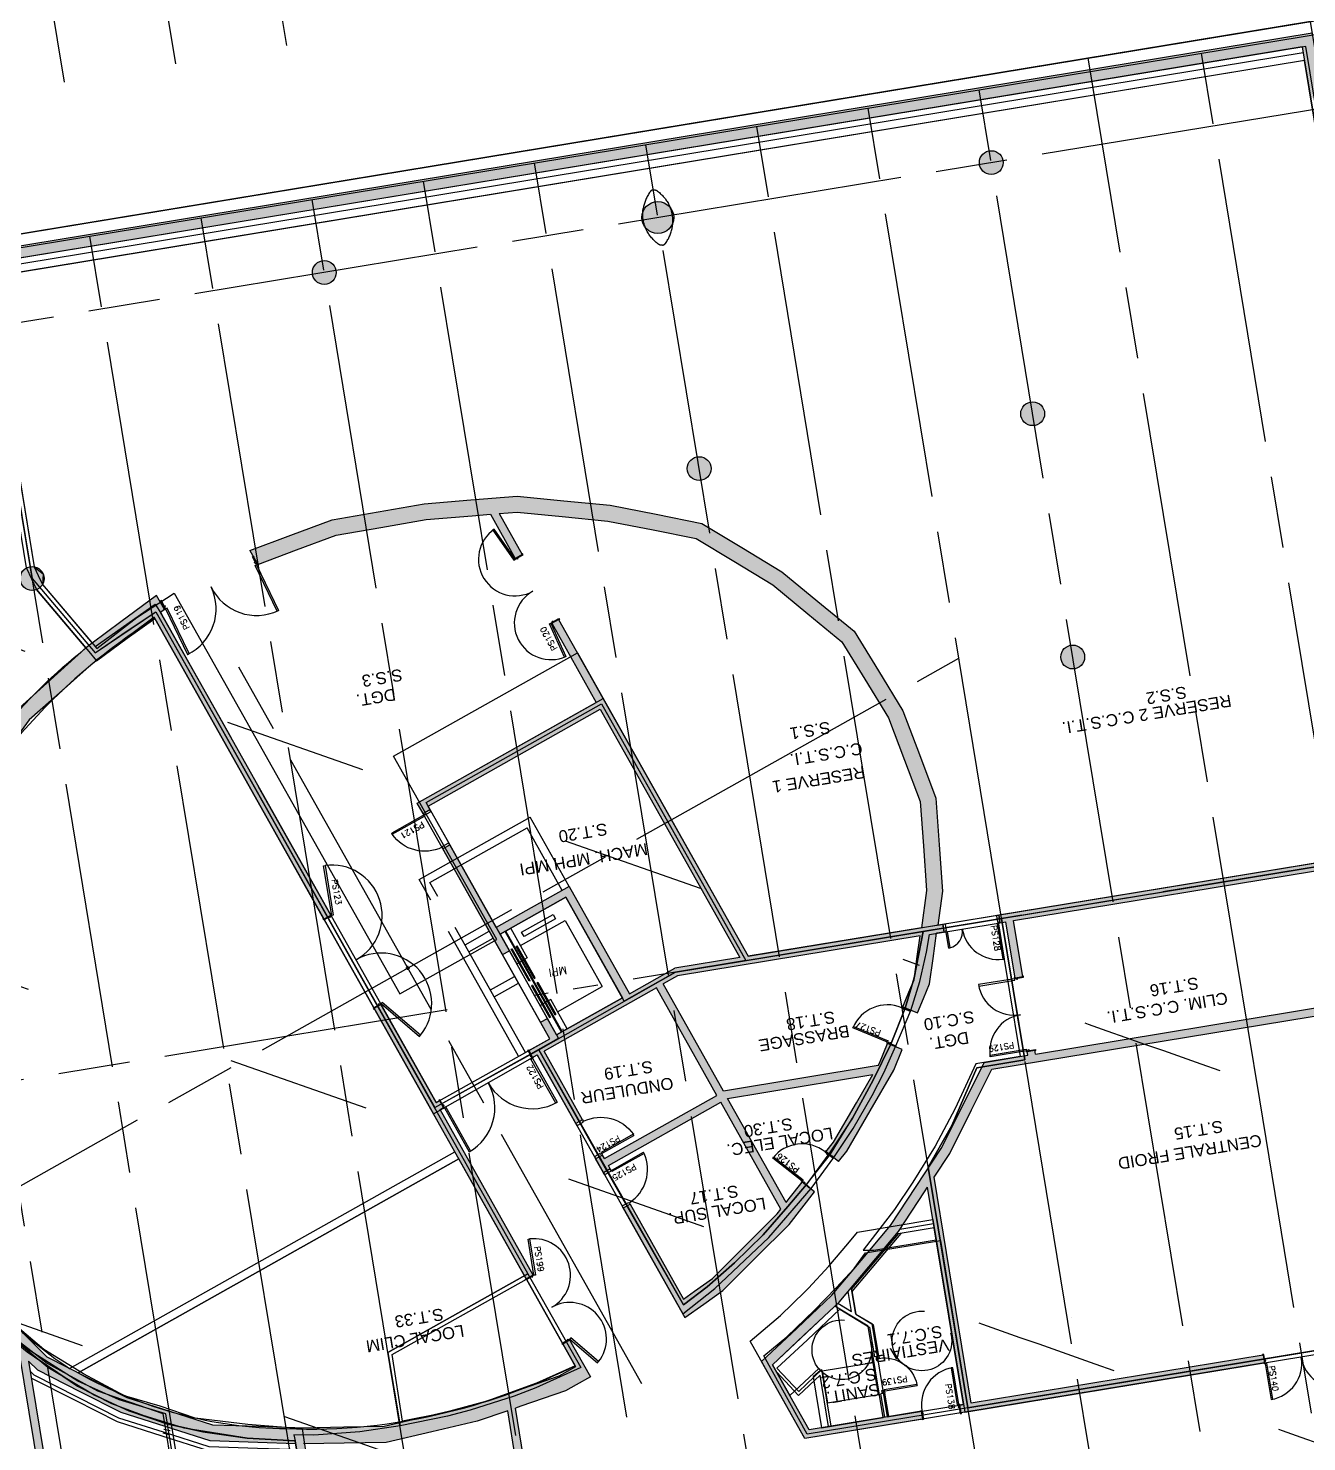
# Model space of a CAD drawing. Header units: millimetres. Extents: x 33140 to 33459, y 51582 to 51854.
# Drawn here: x 33288.75 to 33320.9, y 51667.28 to 51702.83 of the extents above; entities that cross this region are included whole.
import ezdxf

# ---------------------------------------------------------------- set-up
doc = ezdxf.new("R2010")
doc.units = ezdxf.units.MM
doc.header["$LTSCALE"] = 0.3
doc.header["$MEASUREMENT"] = 0
doc.header["$PDMODE"] = 34
doc.header["$PDSIZE"] = 0.05
for name, pattern in [('ACAD_ISO02W100', [15, 12, -3]), ('ACAD_ISO03W100', [30, 12, -18]), ('ACAD_ISO08W100', [36, 24, -3, 6, -3])]:
    doc.linetypes.add(name, pattern=pattern)
doc.layers.get('0').update_dxf_attribs({"linetype": 'CONTINUOUS'})
for name, color, linetype in [('00-TRAMES-BAT', 7, 'ACAD_ISO08W100'), ('01-TREMIE-ESCAL-ASC', 4, 'CONTINUOUS'), ('02-MURS-MACONNERIE', 241, 'CONTINUOUS'), ('02-MURS-PORTEUR', 1, 'CONTINUOUS'), ('02-MURS-POTEAU', 6, 'CONTINUOUS'), ('04-CLOISONS', 2, 'CONTINUOUS'), ('05-MEN-INT', 4, 'CONTINUOUS'), ('05-MEN-INT-NUM', 62, 'CONTINUOUS'), ('08-EQUI-HANDI', 151, 'CONTINUOUS'), ('10-ANN-NOMPIECE', 3, 'CONTINUOUS'), ('10-ANN-NOMPIECE-CODE', 171, 'CONTINUOUS'), ('14-HACH-MURS', 253, 'CONTINUOUS'), ('14-HACH-POTEAU', 251, 'CONTINUOUS'), ('TRACE-VAL', 7, 'ACAD_ISO03W100')]:
    doc.layers.add(name, color=color, linetype=linetype)
doc.layers.add('POLY-SURFACE', color=1, linetype='CONTINUOUS', plot=False)
doc.styles.add('ANN', font='romans.shx')
doc.styles.add('NDP', font='ARIAL.TTF', dxfattribs={"height": 0.2})

# ---------------------------------------------------------------- blocks, each defined once
blk = doc.blocks.new('M20L90D')
for points in [[(-185.5, 1.5), (-185.5, 93.5), (-181.5, 93.5), (-181.5, 1.5)], [(-1.5, 1.5), (-1.5, 93.5), (-5.5, 93.5), (-5.5, 1.5)], [(-187, 0), (-188.5, 0), (-188.5, 1.5), (-185.5, 1.5), (-185.5, -3.5), (-183.5, -3.5), (-183.5, -6), (-185.5, -6), (-185.5, -21.5), (-188.5, -21.5), (-188.5, -20), (-187, -20)], [(0, 0), (1.5, 0), (1.5, 1.5), (-1.5, 1.5), (-1.5, -3.5), (-3.5, -3.5), (-3.5, -6), (-1.5, -6), (-1.5, -21.5), (1.5, -21.5), (1.5, -20), (0, -20)]]:
    blk.add_lwpolyline(points, close=True)
for centre, start, end in [((-185.5, 1.5), 360, 90), ((-1.5, 1.5), 90, 180)]:
    blk.add_arc(centre, 92, start, end)
blk = doc.blocks.new('M20D90D')
for points in [[(-1.5, 1.5), (-1.5, 95.5), (-5.5, 95.5), (-5.5, 1.5)], [(-97, 0), (-98.5, 0), (-98.5, 1.5), (-95.5, 1.5), (-95.5, -3.5), (-93.5, -3.5), (-93.5, -6), (-95.5, -6), (-95.5, -21.5), (-98.5, -21.5), (-98.5, -20), (-97, -20)], [(0, 0), (1.5, 0), (1.5, 1.5), (-1.5, 1.5), (-1.5, -3.5), (-3.5, -3.5), (-3.5, -6), (-1.5, -6), (-1.5, -21.5), (1.5, -21.5), (1.5, -20), (0, -20)]]:
    blk.add_lwpolyline(points, close=True)
blk.add_arc((-1.5, 1.5), 94, 90, 180)
blk = doc.blocks.new('MVP9')
for p, q in [((0.075, 0.93), (0.045, 0.93)), ((0.045, -0.03), (0.045, 0.93)), ((0.075, 0.93), (0.075, 0)), ((0.075, 0), (0, 0)), ((0, 0), (0, -0.2)), ((0.975, 0), (0.975, -0.03)), ((1.02, 0), (0.975, 0)), ((0.045, -0.2), (0, -0.2)), ((0.06, -0.03), (0.045, -0.03)), ((0.06, -0.185), (0.045, -0.185)), ((0.045, -0.185), (0.045, -0.2)), ((0.06, -0.03), (0.06, -0.185)), ((0.975, -0.03), (0.96, -0.03)), ((0.96, -0.03), (0.96, -0.185)), ((0.975, -0.185), (0.96, -0.185)), ((0.975, -0.185), (0.975, -0.2)), ((1.02, -0.2), (0.975, -0.2)), ((1.02, 0), (1.02, -0.2))]:
    blk.add_line(p, q)
for centre, radius, start, end in [((0.175, 0), 0.83, 0, 0), ((-0.015, -0.057), 0.992, 3.3237, 84.7979)]:
    blk.add_arc(centre, radius, start, end)
blk = doc.blocks.new('M20G90D')
for points in [[(1.5, 1.5), (1.5, 95.5), (5.5, 95.5), (5.5, 1.5)], [(0, 0), (-1.5, 0), (-1.5, 1.5), (1.5, 1.5), (1.5, -3.5), (3.5, -3.5), (3.5, -6), (1.5, -6), (1.5, -21.5), (-1.5, -21.5), (-1.5, -20), (0, -20)], [(97, 0), (98.5, 0), (98.5, 1.5), (95.5, 1.5), (95.5, -3.5), (93.5, -3.5), (93.5, -6), (95.5, -6), (95.5, -21.5), (98.5, -21.5), (98.5, -20), (97, -20)]]:
    blk.add_lwpolyline(points, close=True)
blk.add_arc((1.5, 1.5), 94, 0, 90)
blk = doc.blocks.new('M20L90E')
for points in [[(-185.5, 1.5), (-277.1, 9.8), (-276.8, 13.8), (-185.1, 5.5)], [(-187, 0), (-188.5, 0), (-188.5, 1.5), (-185.5, 1.5), (-185.5, -3.5), (-183.5, -3.5), (-183.5, -6), (-185.5, -6), (-185.5, -21.5), (-188.5, -21.5), (-188.5, -20), (-187, -20)], [(0, 0), (1.5, 0), (1.5, 1.5), (-1.5, 1.5), (-1.5, -3.5), (-3.5, -3.5), (-3.5, -6), (-1.5, -6), (-1.5, -21.5), (1.5, -21.5), (1.5, -20), (0, -20)], [(-1.5, 1.5), (90.1, 9.8), (89.8, 13.8), (-1.9, 5.5)]]:
    blk.add_lwpolyline(points, close=True)
for centre, start, end in [((-185.5, 1.5), 0, 174.8434), ((-1.5, 1.5), 5.1566, 180)]:
    blk.add_arc(centre, 92, start, end)
blk = doc.blocks.new('M20L125D')
for points in [[(-255.5, 1.5), (-255.5, 128.5), (-251.5, 128.5), (-251.5, 1.5)], [(-1.5, 1.5), (-1.5, 128.5), (-5.5, 128.5), (-5.5, 1.5)], [(-257, 0), (-258.5, 0), (-258.5, 1.5), (-255.5, 1.5), (-255.5, -3.5), (-253.5, -3.5), (-253.5, -6), (-255.5, -6), (-255.5, -21.5), (-258.5, -21.5), (-258.5, -20), (-257, -20)], [(0, 0), (1.5, 0), (1.5, 1.5), (-1.5, 1.5), (-1.5, -3.5), (-3.5, -3.5), (-3.5, -6), (-1.5, -6), (-1.5, -21.5), (1.5, -21.5), (1.5, -20), (0, -20)]]:
    blk.add_lwpolyline(points, close=True)
for centre, start, end in [((-255.5, 1.5), 0, 90), ((-1.5, 1.5), 90, 180)]:
    blk.add_arc(centre, 127, start, end)
blk = doc.blocks.new('7SP8')
for p, q in [((0.085, 0.83), (0.055, 0.83)), ((0.055, -0.03), (0.055, 0.83)), ((0.085, 0.83), (0.085, 0)), ((0, 0), (0, -0.07)), ((0.085, 0), (0, 0)), ((0.885, 0), (0.885, -0.03)), ((0.94, 0), (0.885, 0)), ((0.94, 0), (0.94, -0.07)), ((0.07, -0.07), (0, -0.07)), ((0.07, -0.03), (0.055, -0.03)), ((0.07, -0.03), (0.07, -0.07)), ((0.885, -0.03), (0.87, -0.03)), ((0.87, -0.03), (0.87, -0.07)), ((0.94, -0.07), (0.87, -0.07))]:
    blk.add_line(p, q)
for centre, end in [((0.085, 0), 0), ((0.055, 0), 87.9286)]:
    blk.add_arc(centre, 0.83, 0, end)

msp = doc.modelspace()

# ---------------------------------------------------------------- hatches: boundary and pattern name
at = {"layer": '14-HACH-MURS'}
h = msp.add_hatch(color=256, dxfattribs=at)
h.paths.add_polyline_path([(33276.714, 51679.695), (33273.044, 51679.091), (33272.673, 51681.341), (33272.92, 51681.381), (33273.258, 51679.329), (33276.682, 51679.893)], flags=17)
edge = h.paths.add_edge_path()
edge.add_arc((33321.354, 51700.829), 0.4, 100.7827, 150.1573)
edge.add_line((33321.007, 51701.028), (33320.788, 51702.357))
edge.add_line((33320.788, 51702.357), (33275.547, 51694.908))
edge.add_line((33275.547, 51694.908), (33278.846, 51674.878))
edge.add_line((33278.846, 51674.878), (33278.648, 51674.845))
edge.add_line((33278.648, 51674.845), (33277.82, 51679.877))
edge.add_line((33277.82, 51679.877), (33277.721, 51679.861))
edge.add_line((33277.721, 51679.861), (33277.688, 51680.058))
edge.add_line((33277.688, 51680.058), (33277.787, 51680.075))
edge.add_line((33277.787, 51680.075), (33275.35, 51694.875))
edge.add_line((33275.35, 51694.875), (33271.068, 51694.17))
edge.add_line((33271.068, 51694.17), (33271.885, 51689.207))
edge.add_line((33271.885, 51689.207), (33271.638, 51689.166))
edge.add_line((33271.638, 51689.166), (33271.392, 51689.126))
edge.add_line((33271.392, 51689.126), (33271.244, 51689.406))
edge.add_line((33271.244, 51689.406), (33270.427, 51694.369))
edge.add_line((33270.427, 51694.369), (33321.035, 51702.702))
edge.add_line((33321.035, 51702.702), (33321.279, 51701.222))
h.paths.add_polyline_path([(33270.544, 51685.046), (33270.353, 51684.974), (33270.75, 51682.564), (33272.673, 51682.881), (33272.169, 51685.94), (33272.416, 51685.98), (33272.319, 51686.572), (33272.072, 51686.532), (33271.638, 51689.166), (33271.392, 51689.126), (33272.394, 51683.038), (33270.915, 51682.794)])
h = msp.add_hatch(color=256, dxfattribs=at)
edge = h.paths.add_edge_path()
edge.add_line((33311.242, 51667.848), (33308.278, 51667.36))
edge.add_line((33308.278, 51667.36), (33307.189, 51669.298))
edge.add_line((33307.189, 51669.298), (33308.957, 51670.964))
edge.add_line((33308.957, 51670.964), (33310.433, 51672.717))
edge.add_line((33310.433, 51672.717), (33311.706, 51674.658))
edge.add_line((33311.706, 51674.658), (33312.788, 51676.818))
edge.add_line((33312.788, 51676.818), (33313.883, 51676.999))
edge.add_line((33313.883, 51676.999), (33313.867, 51677.097))
edge.add_line((33313.867, 51677.097), (33314.065, 51677.13))
edge.add_line((33314.065, 51677.13), (33314.081, 51677.031))
edge.add_line((33314.081, 51677.031), (33324.671, 51678.775))
edge.add_line((33324.671, 51678.775), (33324.119, 51682.13))
edge.add_line((33324.119, 51682.13), (33313.528, 51680.386))
edge.add_line((33313.528, 51680.386), (33313.761, 51678.975))
edge.add_line((33313.761, 51678.975), (33313.563, 51678.942))
edge.add_line((33313.563, 51678.942), (33313.331, 51680.353))
edge.add_line((33313.331, 51680.353), (33313.185, 51680.329))
edge.add_line((33313.185, 51680.329), (33313.153, 51680.527))
edge.add_line((33313.153, 51680.527), (33324.086, 51682.327))
edge.add_line((33324.086, 51682.327), (33321.089, 51700.529))
edge.add_arc((33321.354, 51700.829), 0.4, 228.5438, 277.9184)
edge.add_line((33321.409, 51700.433), (33326.365, 51670.338))
edge.add_line((33326.365, 51670.338), (33321.683, 51669.567))
edge.add_line((33321.683, 51669.567), (33321.651, 51669.764))
edge.add_line((33321.651, 51669.764), (33326.036, 51670.486))
edge.add_line((33326.036, 51670.486), (33324.704, 51678.578))
edge.add_line((33324.704, 51678.578), (33312.982, 51676.647))
edge.add_line((33312.982, 51676.647), (33312.471, 51675.626))
edge.add_line((33312.471, 51675.626), (33311.923, 51674.533))
edge.add_line((33311.923, 51674.533), (33311.527, 51673.93))
edge.add_line((33311.527, 51673.93), (33312.462, 51668.251))
edge.add_line((33312.462, 51668.251), (33319.805, 51669.461))
edge.add_line((33319.805, 51669.461), (33319.838, 51669.263))
edge.add_line((33319.838, 51669.263), (33312.199, 51668.005))
edge.add_line((33312.199, 51668.005), (33312.166, 51668.203))
edge.add_line((33312.166, 51668.203), (33312.265, 51668.219))
edge.add_line((33312.265, 51668.219), (33311.365, 51673.685))
edge.add_line((33311.365, 51673.685), (33310.634, 51672.567))
edge.add_line((33310.634, 51672.567), (33309.885, 51671.681))
edge.add_line((33309.885, 51671.681), (33309.139, 51670.792))
edge.add_line((33309.139, 51670.792), (33308.244, 51669.949))
edge.add_line((33308.244, 51669.949), (33307.465, 51669.214))
edge.add_line((33307.465, 51669.214), (33308.384, 51667.58))
edge.add_line((33308.384, 51667.58), (33311.209, 51668.045))
edge.add_line((33311.209, 51668.045), (33311.242, 51667.848))
for points in [[(33303.712, 51673.154), (33303.886, 51673.252), (33305.227, 51670.868), (33305.956, 51671.389), (33307.58, 51673.008), (33307.674, 51673.127), (33306.161, 51675.817), (33303.337, 51674.229), (33303.386, 51674.142), (33303.212, 51674.043), (33303.016, 51674.392), (33303.19, 51674.49), (33303.239, 51674.403), (33306.063, 51675.991), (33304.543, 51678.695), (33301.719, 51677.106), (33302.69, 51675.379), (33302.516, 51675.281), (33301.545, 51677.008), (33301.432, 51676.944), (33301.334, 51677.119), (33301.862, 51677.416), (33301.629, 51677.83), (33301.804, 51677.928), (33302.036, 51677.514), (33303.692, 51678.446), (33302.271, 51680.973), (33300.614, 51680.042), (33300.847, 51679.627), (33300.673, 51679.53), (33299.176, 51682.191), (33299.35, 51682.289), (33300.516, 51680.216), (33302.347, 51681.246), (33303.867, 51678.544), (33305.009, 51679.186), (33306.64, 51679.454), (33303.128, 51685.699), (33298.802, 51683.265), (33298.851, 51683.178), (33298.676, 51683.08), (33298.529, 51683.342), (33303.03, 51685.873), (33301.911, 51687.863), (33302.086, 51687.961), (33306.85, 51679.489), (33311.208, 51680.206), (33311.338, 51681.143), (33311.259, 51682.264), (33311.181, 51683.377), (33310.787, 51684.422), (33310.385, 51685.485), (33309.79, 51686.454), (33309.209, 51687.398), (33308.354, 51688.103), (33307.47, 51688.832), (33306.489, 51689.425), (33305.545, 51689.997), (33304.461, 51690.21), (33303.327, 51690.434), (33302.177, 51690.548), (33301.044, 51690.661), (33300.589, 51690.623), (33301.169, 51689.591), (33300.995, 51689.493), (33300.369, 51690.605), (33299.909, 51690.567), (33298.756, 51690.472), (33297.616, 51690.274), (33296.495, 51690.079), (33295.494, 51689.707), (33294.518, 51689.344), (33294.319, 51689.697), (33295.355, 51690.082), (33296.39, 51690.467), (33297.547, 51690.668), (33298.705, 51690.869), (33299.876, 51690.966), (33301.047, 51691.062), (33302.216, 51690.946), (33303.386, 51690.83), (33304.538, 51690.603), (33305.691, 51690.376), (33307.702, 51689.159), (33308.608, 51688.411), (33309.515, 51687.664), (33310.131, 51686.663), (33310.746, 51685.662), (33311.161, 51684.563), (33311.576, 51683.464), (33311.658, 51682.292), (33311.74, 51681.13), (33311.621, 51680.275), (33311.751, 51680.296), (33311.784, 51680.099), (33311.592, 51680.067), (33311.502, 51679.43), (33311.412, 51678.793), (33311.11, 51678.064), (33310.741, 51678.218), (33311.023, 51678.899), (33311.106, 51679.486), (33311.178, 51679.999), (33305.076, 51678.994), (33304.717, 51678.793), (33306.231, 51676.1), (33310.118, 51676.74), (33310.153, 51676.8), (33310.357, 51677.294), (33310.727, 51677.141), (33310.512, 51676.622), (33309.921, 51675.606), (33309.331, 51674.59), (33309.124, 51674.326), (33308.81, 51674.573), (33308.999, 51674.815), (33309.576, 51675.807), (33309.988, 51676.516), (33306.336, 51675.915), (33307.807, 51673.298), (33307.887, 51673.399), (33308.209, 51673.81), (33308.524, 51673.563), (33308.202, 51673.152), (33307.88, 51672.742), (33307.048, 51671.912), (33306.215, 51671.083), (33305.26, 51670.401)], [(33301.271, 51671.374), (33297.444, 51678.181), (33297.618, 51678.279), (33299.006, 51675.81), (33299.093, 51675.859), (33299.191, 51675.685), (33299.104, 51675.636), (33301.446, 51671.472)]]:
    msp.add_hatch(color=256, dxfattribs=at).paths.add_polyline_path(points)
h = msp.add_hatch(color=256, dxfattribs=at)
h.paths.add_polyline_path([(33296.358, 51680.519), (33296.184, 51680.421), (33291.912, 51688.017), (33291.317, 51687.575), (33290.435, 51686.921), (33289.577, 51686.146), (33288.735, 51685.386), (33288.364, 51684.881), (33288.042, 51685.118), (33288.437, 51685.656), (33289.309, 51686.443), (33290.182, 51687.231), (33291.078, 51687.896), (33291.975, 51688.562), (33292.172, 51688.21), (33292.074, 51688.137)])
h.paths.add_polyline_path([(33287.191, 51683.223), (33286.705, 51682.397), (33286.219, 51681.572), (33285.959, 51680.78), (33285.699, 51679.988), (33285.319, 51680.112), (33285.586, 51680.925), (33285.852, 51681.738), (33286.349, 51682.582), (33286.846, 51683.426)])
h.paths.add_polyline_path([(33285.317, 51677.973), (33284.921, 51678.026), (33284.806, 51677.176), (33285.18, 51674.856), (33285.367, 51674.303), (33285.745, 51674.431), (33285.57, 51674.952), (33285.211, 51677.181), (33285.264, 51677.577)])
h = msp.add_hatch(color=256, dxfattribs=at)
h.paths.add_polyline_path([(33282.156, 51661.913), (33281.972, 51663.028), (33279.693, 51662.653), (33279.877, 51661.538), (33279.679, 51661.505), (33278.48, 51668.786), (33279.308, 51668.923), (33279.3, 51668.972), (33279.497, 51669.005), (33279.505, 51668.955), (33280.529, 51669.124), (33280.521, 51669.173), (33280.719, 51669.206), (33280.727, 51669.156), (33287.749, 51670.313), (33287.324, 51670.736), (33286.185, 51672.285), (33286.507, 51672.522), (33287.068, 51671.76), (33287.629, 51670.998), (33288.427, 51670.202), (33289.226, 51669.405), (33290.232, 51668.896), (33291.237, 51668.386), (33292.315, 51668.043), (33293.392, 51667.699), (33295.675, 51667.625), (33297.697, 51667.663), (33299.925, 51668.182), (33301.009, 51668.553), (33302.093, 51668.925), (33302.514, 51669.164), (33302.188, 51669.744), (33302.362, 51669.842), (33302.884, 51668.914), (33302.523, 51668.709), (33302.258, 51668.559), (33301.139, 51668.175), (33300.997, 51668.126), (33301.202, 51666.882), (33301.004, 51666.85), (33300.805, 51668.061), (33300.035, 51667.797), (33298.901, 51667.533), (33297.746, 51667.264), (33296.693, 51667.244), (33295.673, 51667.225), (33295.984, 51665.335), (33290.077, 51664.363), (33290.044, 51664.56), (33295.754, 51665.5), (33295.469, 51667.231), (33294.521, 51667.262), (33293.324, 51667.301), (33292.193, 51667.661), (33291.085, 51668.015), (33290.051, 51668.539), (33288.989, 51669.077), (33288.755, 51669.31), (33289.583, 51664.281), (33282.17, 51663.061), (33282.353, 51661.946)])
h.paths.add_polyline_path([(33289.353, 51664.446), (33279.661, 51662.85), (33278.71, 51668.622), (33287.924, 51670.139), (33288.145, 51669.918), (33288.513, 51669.552)], flags=16)
at = {"layer": '14-HACH-POTEAU'}
h = msp.add_hatch(color=256, dxfattribs=at)
edge = h.paths.add_edge_path()
edge.add_arc((33314.007, 51693.133), 0.3, 0, 360)
edge = h.paths.add_edge_path()
edge.add_arc((33305.62, 51691.752), 0.3, 0, 360)
edge = h.paths.add_edge_path()
edge.add_arc((33304.58, 51698.067), 0.4, 0, 360)
edge = h.paths.add_edge_path()
edge.add_arc((33312.967, 51699.448), 0.3, 0, 360)
h = msp.add_hatch(color=256, dxfattribs=at)
edge = h.paths.add_edge_path()
edge.add_arc((33288.846, 51688.99), 0.3, 0, 360)
edge = h.paths.add_edge_path()
edge.add_arc((33287.806, 51695.305), 0.4, 0, 360)
edge = h.paths.add_edge_path()
edge.add_arc((33296.193, 51696.686), 0.3, 0, 360)
h = msp.add_hatch(color=256, dxfattribs=at)
edge = h.paths.add_edge_path()
edge.add_arc((33315.014, 51687.015), 0.3, 0, 360)

# ---------------------------------------------------------------- linework, layer by layer
at = {"layer": '00-TRAMES-BAT'}
for p, q in [((33374.634, 51709.602), (33270.933, 51692.526)), ((33326.884, 51649.807), (33318.201, 51702.539)), ((33319.719, 51675.882), (33315.405, 51702.079)), ((33321.293, 51648.886), (33312.609, 51701.619)), ((33318.497, 51648.426), (33309.814, 51701.158)), ((33315.701, 51647.965), (33307.018, 51700.698)), ((33312.906, 51647.505), (33304.222, 51700.238)), ((33310.11, 51647.044), (33301.427, 51699.777)), ((33307.314, 51646.584), (33298.631, 51699.317)), ((33304.518, 51646.124), (33295.835, 51698.857)), ((33301.723, 51645.663), (33293.04, 51698.396)), ((33298.927, 51645.203), (33290.244, 51697.936)), ((33296.131, 51644.743), (33287.448, 51697.476)), ((33293.921, 51640.73), (33284.653, 51697.015)), ((33377.671, 51691.049), (33302.452, 51678.663)), ((33285.221, 51671.843), (33312.148, 51686.984)), ((33304.178, 51668.735), (33294.044, 51686.756)), ((33301.821, 51678.559), (33301.463, 51678.5)), ((33299.284, 51678.142), (33273.987, 51673.976)), ((33324.088, 51649.346), (33319.719, 51675.882))]:
    msp.add_line(p, q, dxfattribs=at)
at = {"layer": '00-TRAMES-BAT', "color": 3, "linetype": 'Continuous'}
for p, q in [((33295.253, 51702.391), (33294.8, 51705.144)), ((33292.458, 51701.93), (33292.004, 51704.683)), ((33289.662, 51701.47), (33289.209, 51704.223))]:
    msp.add_line(p, q, dxfattribs=at)
at = {"layer": '00-TRAMES-BAT'}
msp.add_point((33298.296, 51679.195), dxfattribs=at)
at = {"layer": '01-TREMIE-ESCAL-ASC'}
for p, q in [((33301.155, 51680.094), (33301.945, 51680.538)), ((33301.945, 51680.538), (33302.008, 51680.428)), ((33300.739, 51680.112), (33300.614, 51680.042)), ((33302.161, 51677.584), (33300.739, 51680.112)), ((33300.881, 51680.191), (33300.756, 51680.121)), ((33302.178, 51677.593), (33300.756, 51680.121)), ((33300.881, 51680.191), (33301.297, 51679.45)), ((33301.123, 51679.759), (33302.247, 51680.391)), ((33301.217, 51679.983), (33301.155, 51680.094)), ((33302.008, 51680.428), (33301.217, 51679.983)), ((33302.247, 51680.391), (33303.183, 51678.727)), ((33300.614, 51680.042), (33301.031, 51679.301)), ((33301.021, 51679.738), (33301.047, 51679.753)), ((33301.473, 51678.934), (33301.021, 51679.738)), ((33301.499, 51678.949), (33301.047, 51679.753)), ((33300.89, 51679.665), (33300.916, 51679.679)), ((33301.342, 51678.86), (33300.89, 51679.665)), ((33301.368, 51678.875), (33300.916, 51679.679)), ((33301.21, 51679.401), (33301.173, 51679.38)), ((33301.297, 51679.45), (33301.236, 51679.416)), ((33301.031, 51679.301), (33301.079, 51679.328)), ((33301.106, 51679.342), (33301.156, 51679.371)), ((33301.368, 51678.875), (33301.342, 51678.86)), ((33301.431, 51678.764), (33301.405, 51678.749)), ((33301.405, 51678.749), (33301.857, 51677.945)), ((33301.431, 51678.764), (33301.883, 51677.96)), ((33301.473, 51678.934), (33301.499, 51678.949)), ((33301.536, 51678.823), (33301.562, 51678.838)), ((33301.536, 51678.823), (33301.988, 51678.019)), ((33301.562, 51678.838), (33302.014, 51678.033)), ((33302.06, 51678.095), (33303.183, 51678.727)), ((33301.694, 51678.297), (33301.744, 51678.325)), ((33301.799, 51678.356), (33301.761, 51678.334)), ((33301.886, 51678.405), (33301.825, 51678.37)), ((33302.302, 51677.664), (33301.886, 51678.405)), ((33301.619, 51678.255), (33301.668, 51678.282)), ((33302.036, 51677.514), (33301.619, 51678.255)), ((33301.857, 51677.945), (33301.883, 51677.96)), ((33301.988, 51678.019), (33302.014, 51678.033)), ((33302.302, 51677.664), (33302.178, 51677.593)), ((33302.161, 51677.584), (33302.036, 51677.514))]:
    msp.add_line(p, q, dxfattribs=at)
at = {"layer": '02-MURS-MACONNERIE'}
for p, q in [((33320.812, 51702.209), (33287.669, 51696.752)), ((33320.845, 51702.012), (33287.701, 51696.554)), ((33287.967, 51694.939), (33288.898, 51689.285)), ((33288.952, 51688.709), (33290.197, 51687.242)), ((33289.105, 51688.839), (33290.358, 51687.361)), ((33289.788, 51669.121), (33299.475, 51674.568)), ((33290.003, 51669.012), (33299.573, 51674.394))]:
    msp.add_line(p, q, dxfattribs=at)
at = {"layer": '02-MURS-PORTEUR'}
for p, q in [((33321.035, 51702.702), (33270.427, 51694.369)), ((33320.788, 51702.357), (33275.547, 51694.908)), ((33320.788, 51702.357), (33324.086, 51682.327)), ((33300.369, 51690.605), (33300.995, 51689.493)), ((33300.589, 51690.623), (33301.169, 51689.591)), ((33300.995, 51689.493), (33301.169, 51689.591)), ((33292.172, 51688.21), (33291.975, 51688.562)), ((33291.912, 51688.017), (33291.317, 51687.575)), ((33293.68, 51684.873), (33291.912, 51688.017)), ((33293.855, 51684.971), (33292.074, 51688.137)), ((33301.911, 51687.863), (33302.086, 51687.961)), ((33302.086, 51687.961), (33306.85, 51679.489)), ((33291.317, 51687.575), (33290.596, 51687.04)), ((33301.911, 51687.863), (33303.03, 51685.873)), ((33290.435, 51686.921), (33289.577, 51686.146)), ((33290.596, 51687.04), (33290.435, 51686.921)), ((33289.598, 51686.167), (33288.769, 51685.432)), ((33298.529, 51683.342), (33303.03, 51685.873)), ((33288.769, 51685.432), (33288.364, 51684.881)), ((33298.802, 51683.265), (33303.128, 51685.699)), ((33303.128, 51685.699), (33306.64, 51679.454)), ((33296.184, 51680.421), (33294.367, 51683.653)), ((33296.358, 51680.519), (33294.541, 51683.751)), ((33298.676, 51683.08), (33298.529, 51683.342)), ((33298.851, 51683.178), (33298.676, 51683.08)), ((33298.851, 51683.178), (33298.802, 51683.265)), ((33299.35, 51682.289), (33299.176, 51682.191)), ((33300.517, 51680.215), (33299.35, 51682.289)), ((33313.153, 51680.527), (33324.086, 51682.327)), ((33300.673, 51679.53), (33299.176, 51682.191)), ((33313.528, 51680.386), (33324.119, 51682.13)), ((33302.347, 51681.246), (33300.516, 51680.216)), ((33302.347, 51681.246), (33303.867, 51678.544)), ((33300.614, 51680.042), (33302.271, 51680.973)), ((33302.271, 51680.973), (33303.692, 51678.446)), ((33296.184, 51680.421), (33296.358, 51680.519)), ((33313.185, 51680.329), (33313.153, 51680.527)), ((33311.784, 51680.099), (33311.592, 51680.067)), ((33313.185, 51680.329), (33313.331, 51680.353)), ((33313.563, 51678.942), (33313.331, 51680.353)), ((33313.761, 51678.975), (33313.528, 51680.386)), ((33300.847, 51679.627), (33300.614, 51680.042)), ((33300.673, 51679.53), (33300.847, 51679.627)), ((33306.64, 51679.454), (33305.009, 51679.186)), ((33303.867, 51678.543), (33305.009, 51679.186)), ((33304.543, 51678.695), (33301.719, 51677.106)), ((33306.063, 51675.991), (33304.543, 51678.695)), ((33305.076, 51678.994), (33304.717, 51678.793)), ((33306.231, 51676.1), (33304.717, 51678.793)), ((33313.563, 51678.942), (33313.761, 51678.975)), ((33314.081, 51677.031), (33324.671, 51678.775)), ((33302.036, 51677.514), (33303.693, 51678.445)), ((33297.444, 51678.181), (33297.618, 51678.279)), ((33301.271, 51671.374), (33297.444, 51678.181)), ((33299.006, 51675.81), (33297.618, 51678.279)), ((33310.741, 51678.218), (33311.11, 51678.064)), ((33301.629, 51677.83), (33301.804, 51677.928)), ((33301.862, 51677.416), (33301.629, 51677.83)), ((33302.036, 51677.514), (33301.804, 51677.928)), ((33301.334, 51677.119), (33301.862, 51677.416)), ((33310.727, 51677.141), (33310.357, 51677.294)), ((33301.432, 51676.944), (33301.334, 51677.119)), ((33301.432, 51676.944), (33301.545, 51677.008)), ((33302.516, 51675.281), (33301.545, 51677.008)), ((33302.69, 51675.379), (33301.719, 51677.106)), ((33312.788, 51676.818), (33313.883, 51676.999)), ((33313.867, 51677.097), (33314.065, 51677.13)), ((33313.883, 51676.999), (33313.867, 51677.097)), ((33314.081, 51677.031), (33314.065, 51677.13)), ((33310.118, 51676.74), (33306.231, 51676.1)), ((33312.247, 51675.738), (33312.788, 51676.818)), ((33306.336, 51675.915), (33309.988, 51676.516)), ((33299.006, 51675.81), (33299.093, 51675.859)), ((33299.093, 51675.859), (33299.139, 51675.779)), ((33303.239, 51674.403), (33306.063, 51675.991)), ((33307.807, 51673.298), (33306.336, 51675.915)), ((33299.104, 51675.636), (33299.191, 51675.685)), ((33301.446, 51671.472), (33299.104, 51675.636)), ((33299.191, 51675.685), (33299.139, 51675.779)), ((33303.337, 51674.229), (33306.161, 51675.817)), ((33307.674, 51673.127), (33306.161, 51675.817)), ((33311.706, 51674.658), (33312.247, 51675.738)), ((33302.69, 51675.379), (33302.516, 51675.281)), ((33303.19, 51674.49), (33303.016, 51674.392)), ((33303.239, 51674.403), (33303.19, 51674.49)), ((33309.124, 51674.326), (33308.81, 51674.573)), ((33311.076, 51673.7), (33311.706, 51674.658)), ((33303.212, 51674.043), (33303.016, 51674.392)), ((33303.386, 51674.142), (33303.212, 51674.043)), ((33303.386, 51674.142), (33303.337, 51674.229)), ((33308.524, 51673.563), (33308.21, 51673.809)), ((33310.433, 51672.717), (33311.076, 51673.7)), ((33312.462, 51668.251), (33311.527, 51673.931)), ((33303.886, 51673.252), (33303.712, 51673.154)), ((33309.694, 51671.842), (33310.433, 51672.717)), ((33308.957, 51670.964), (33309.694, 51671.842)), ((33301.446, 51671.472), (33301.271, 51671.374)), ((33308.073, 51670.131), (33308.957, 51670.964)), ((33302.362, 51669.842), (33302.188, 51669.744)), ((33307.189, 51669.298), (33308.073, 51670.131)), ((33288.513, 51669.552), (33289.353, 51664.446)), ((33319.805, 51669.461), (33312.462, 51668.251)), ((33319.805, 51669.461), (33319.838, 51669.263)), ((33288.755, 51669.31), (33289.583, 51664.281)), ((33308.278, 51667.36), (33307.189, 51669.298)), ((33319.838, 51669.263), (33312.199, 51668.005)), ((33301.004, 51666.85), (33300.805, 51668.061)), ((33301.202, 51666.882), (33300.997, 51668.126)), ((33311.209, 51668.045), (33308.384, 51667.58)), ((33311.209, 51668.045), (33311.242, 51667.848)), ((33312.265, 51668.219), (33312.166, 51668.203)), ((33312.166, 51668.203), (33312.199, 51668.005)), ((33311.242, 51667.848), (33308.278, 51667.36))]:
    msp.add_line(p, q, dxfattribs=at)
at = {"layer": '02-MURS-PORTEUR', "color": 8, "linetype": 'ACAD_ISO02W100'}
for p, q in [((33298.578, 51681.419), (33301.368, 51682.987)), ((33302.347, 51681.246), (33301.368, 51682.987)), ((33298.85, 51681.343), (33301.291, 51682.715)), ((33302.173, 51681.147), (33301.291, 51682.715)), ((33301.078, 51676.975), (33298.578, 51681.419)), ((33301.252, 51677.073), (33298.85, 51681.343)), ((33299.733, 51679.774), (33300.343, 51680.117)), ((33299.831, 51679.599), (33300.441, 51679.942)), ((33301.629, 51677.83), (33300.673, 51679.53)), ((33300.37, 51678.641), (33300.98, 51678.984)), ((33300.468, 51678.466), (33301.078, 51678.809))]:
    msp.add_line(p, q, dxfattribs=at)
at = {"layer": '02-MURS-PORTEUR'}
for points in [[(33294.319, 51689.697), (33295.355, 51690.082), (33296.39, 51690.467), (33297.547, 51690.668), (33298.705, 51690.869), (33299.876, 51690.966), (33301.047, 51691.062), (33302.216, 51690.946), (33303.386, 51690.83), (33304.538, 51690.603), (33305.691, 51690.376), (33306.697, 51689.767), (33307.702, 51689.159), (33308.608, 51688.411), (33309.515, 51687.664), (33310.131, 51686.663), (33310.746, 51685.662), (33311.161, 51684.563), (33311.576, 51683.464), (33311.658, 51682.292), (33311.74, 51681.13), (33311.621, 51680.275), (33311.751, 51680.296), (33311.784, 51680.099)], [(33294.319, 51689.697), (33294.518, 51689.344), (33295.494, 51689.707), (33296.495, 51690.079), (33297.616, 51690.274), (33298.756, 51690.472), (33299.909, 51690.567), (33300.369, 51690.605)], [(33300.589, 51690.623), (33301.044, 51690.661), (33302.177, 51690.548), (33303.327, 51690.434), (33304.461, 51690.21), (33305.545, 51689.997), (33306.489, 51689.425), (33307.47, 51688.832), (33308.354, 51688.103), (33309.209, 51687.398), (33309.79, 51686.454), (33310.385, 51685.485), (33310.787, 51684.422), (33311.181, 51683.377), (33311.259, 51682.264), (33311.338, 51681.143), (33311.208, 51680.206), (33306.85, 51679.489)], [(33291.975, 51688.562), (33291.078, 51687.896), (33290.358, 51687.361), (33290.182, 51687.231), (33289.309, 51686.443), (33288.437, 51685.656), (33288.042, 51685.118)], [(33292.172, 51688.21), (33292.074, 51688.137)], [(33310.741, 51678.218), (33310.892, 51678.582), (33311.023, 51678.899), (33311.106, 51679.486), (33311.178, 51679.999), (33305.076, 51678.994)], [(33311.11, 51678.064), (33311.261, 51678.428), (33311.412, 51678.793), (33311.502, 51679.43), (33311.592, 51680.067)], [(33311.527, 51673.93), (33311.923, 51674.533), (33312.471, 51675.626), (33312.982, 51676.647), (33324.704, 51678.578)], [(33310.118, 51676.74), (33310.153, 51676.8), (33310.357, 51677.294)], [(33309.124, 51674.326), (33309.331, 51674.59), (33309.921, 51675.606), (33310.512, 51676.622), (33310.727, 51677.141)], [(33308.809, 51674.573), (33308.999, 51674.815), (33309.576, 51675.807), (33309.988, 51676.516)], [(33307.807, 51673.298), (33307.887, 51673.399), (33308.209, 51673.81)], [(33303.712, 51673.154), (33305.26, 51670.401), (33305.738, 51670.742), (33306.215, 51671.083), (33307.048, 51671.912), (33307.88, 51672.742), (33308.202, 51673.152), (33308.524, 51673.563)], [(33308.384, 51667.58), (33307.465, 51669.214), (33308.244, 51669.949), (33309.139, 51670.792), (33309.885, 51671.681), (33310.634, 51672.567), (33311.286, 51673.563), (33311.365, 51673.684)], [(33312.265, 51668.219), (33311.365, 51673.685)], [(33303.886, 51673.252), (33305.227, 51670.868), (33305.506, 51671.067), (33305.956, 51671.389), (33306.765, 51672.195), (33307.58, 51673.008), (33307.674, 51673.127)], [(33302.188, 51669.744), (33302.514, 51669.164), (33302.304, 51669.045), (33302.093, 51668.925), (33301.009, 51668.553), (33299.925, 51668.182), (33298.811, 51667.922), (33297.697, 51667.663), (33296.686, 51667.644), (33295.675, 51667.625), (33294.534, 51667.662), (33293.392, 51667.699), (33292.315, 51668.043), (33291.237, 51668.386), (33290.232, 51668.896), (33289.226, 51669.405), (33288.427, 51670.202), (33287.629, 51670.998), (33287.068, 51671.76), (33286.507, 51672.522)], [(33302.362, 51669.842), (33302.884, 51668.914), (33302.523, 51668.709), (33302.258, 51668.559), (33301.139, 51668.175), (33300.997, 51668.126)], [(33295.469, 51667.231), (33294.521, 51667.262), (33293.324, 51667.301), (33292.193, 51667.661), (33291.085, 51668.015), (33290.051, 51668.539), (33288.989, 51669.077), (33288.755, 51669.31)], [(33300.805, 51668.061), (33300.035, 51667.797), (33298.901, 51667.533), (33297.746, 51667.264), (33296.693, 51667.244), (33295.673, 51667.225), (33295.673, 51667.225)]]:
    msp.add_lwpolyline(points, dxfattribs=at)
at = {"layer": '02-MURS-POTEAU', "color": 8, "linetype": 'ACAD_ISO02W100', "flags": 128}
for points in [[(33304.387, 51698.715, 0.109518), (33304.216, 51698.315, 0.109518)], [(33304.465, 51698.764, 0.087489), (33304.426, 51698.75, 0.109518), (33304.387, 51698.715)], [(33304.465, 51698.764, -0.087489), (33304.507, 51698.763, -0.109518), (33304.554, 51698.743)], [(33304.554, 51698.743, -0.109518), (33304.845, 51698.419, -0.109518)], [(33304.315, 51697.715, -0.087489), (33304.213, 51698.006, -0.087489), (33304.216, 51698.315)], [(33304.944, 51697.818, 0.087489), (33304.947, 51698.127, 0.087489), (33304.845, 51698.419)], [(33304.605, 51697.391, -0.109518), (33304.315, 51697.715, -0.109518)], [(33304.773, 51697.418, 0.109518), (33304.944, 51697.818, 0.109518)], [(33304.695, 51697.37, -0.087489), (33304.653, 51697.37, -0.109518), (33304.605, 51697.391)], [(33304.695, 51697.37, 0.087489), (33304.734, 51697.384, 0.109518), (33304.773, 51697.418)]]:
    msp.add_lwpolyline(points, format="xyb", dxfattribs=at)
at = {"layer": '02-MURS-POTEAU'}
for centre, radius in [((33312.967, 51699.448), 0.3), ((33304.58, 51698.067), 0.4), ((33296.193, 51696.686), 0.3), ((33314.007, 51693.133), 0.3), ((33305.62, 51691.752), 0.3), ((33288.846, 51688.99), 0.3), ((33315.014, 51687.015), 0.3)]:
    msp.add_circle(centre, radius, dxfattribs=at)
at = {"layer": '04-CLOISONS'}
for p, q in [((33311.534, 51672.659), (33310.578, 51672.502)), ((33311.517, 51672.758), (33310.667, 51672.618)), ((33309.466, 51671.059), (33310.697, 51672.521)), ((33309.447, 51670.558), (33309.365, 51671.061)), ((33309.56, 51670.489), (33309.455, 51671.124)), ((33309.108, 51670.763), (33309.447, 51670.558)), ((33309.157, 51670.617), (33309.916, 51670.157)), ((33309.56, 51670.489), (33310.007, 51670.219)), ((33310.038, 51669.415), (33309.916, 51670.157)), ((33310.137, 51669.431), (33310.007, 51670.219)), ((33310.137, 51669.431), (33310.038, 51669.415)), ((33308.125, 51668.545), (33307.576, 51669.127)), ((33308.125, 51668.545), (33308.707, 51669.094)), ((33308.941, 51667.672), (33308.707, 51669.094)), ((33308.122, 51668.446), (33307.564, 51669.038)), ((33308.122, 51668.446), (33308.66, 51668.952)), ((33308.872, 51667.66), (33308.66, 51668.952)), ((33310.289, 51668.504), (33310.191, 51668.488)), ((33310.288, 51667.898), (33310.191, 51668.488)), ((33310.386, 51667.915), (33310.289, 51668.504)), ((33292.134, 51667.503), (33292.288, 51667.463)), ((33292.161, 51667.599), (33292.313, 51667.56))]:
    msp.add_line(p, q, dxfattribs=at)
for points in [[(33307.576, 51669.127), (33307.576, 51669.127), (33308.343, 51669.844), (33309.16, 51670.614)], [(33309.232, 51670.688), (33309.241, 51670.696)], [(33295.606, 51665.476), (33295.341, 51667.085), (33294.516, 51667.112), (33293.298, 51667.151), (33292.148, 51667.519), (33291.028, 51667.876), (33289.983, 51668.405), (33288.9, 51668.954), (33288.797, 51669.057)], [(33295.507, 51665.46), (33295.255, 51666.988), (33294.513, 51667.012), (33293.281, 51667.052), (33292.117, 51667.423), (33290.99, 51667.783), (33289.938, 51668.316), (33288.84, 51668.872), (33288.825, 51668.888)]]:
    msp.add_lwpolyline(points, dxfattribs=at)
at = {"layer": '05-MEN-INT'}
for p, q in [((33313.096, 51680.502), (33313.111, 51680.505)), ((33313.096, 51680.502), (33313.121, 51680.349)), ((33313.108, 51680.519), (33313.153, 51680.527)), ((33313.108, 51680.519), (33313.111, 51680.505)), ((33313.153, 51680.527), (33313.185, 51680.329)), ((33311.751, 51680.296), (33311.796, 51680.303)), ((33311.784, 51680.099), (33311.751, 51680.296)), ((33311.784, 51680.099), (33311.858, 51680.111)), ((33311.798, 51680.288), (33311.796, 51680.303)), ((33311.798, 51680.288), (33311.813, 51680.291)), ((33311.838, 51680.138), (33311.813, 51680.291)), ((33311.823, 51680.136), (33311.838, 51680.138)), ((33311.896, 51679.696), (33311.823, 51680.136)), ((33311.858, 51680.111), (33311.925, 51679.701)), ((33313.111, 51680.317), (33313.185, 51680.329)), ((33313.111, 51680.317), (33313.26, 51679.414)), ((33313.121, 51680.349), (33313.136, 51680.352)), ((33313.136, 51680.352), (33313.289, 51679.419)), ((33311.896, 51679.696), (33311.925, 51679.701)), ((33313.26, 51679.414), (33313.289, 51679.419))]:
    msp.add_line(p, q, dxfattribs=at)
for points in [[(33296.379, 51680.513), (33296.172, 51681.766), (33296.212, 51681.773), (33296.418, 51680.52)], [(33296.358, 51680.519), (33296.351, 51680.532), (33296.364, 51680.539), (33296.379, 51680.513), (33296.335, 51680.489), (33296.345, 51680.471), (33296.323, 51680.459), (33296.313, 51680.477), (33296.178, 51680.401), (33296.163, 51680.427), (33296.177, 51680.434), (33296.184, 51680.421)], [(33297.624, 51678.299), (33298.587, 51677.472), (33298.613, 51677.502), (33297.65, 51678.33)], [(33297.618, 51678.279), (33297.625, 51678.266), (33297.638, 51678.273), (33297.624, 51678.299), (33297.58, 51678.275), (33297.57, 51678.292), (33297.548, 51678.28), (33297.558, 51678.263), (33297.423, 51678.187), (33297.438, 51678.16), (33297.451, 51678.168), (33297.444, 51678.181)], [(33301.466, 51671.466), (33301.317, 51672.374), (33301.356, 51672.381), (33301.506, 51671.473)], [(33301.446, 51671.472), (33301.438, 51671.485), (33301.451, 51671.492), (33301.466, 51671.466), (33301.422, 51671.442), (33301.432, 51671.424), (33301.41, 51671.412), (33301.401, 51671.43), (33301.266, 51671.354), (33301.251, 51671.38), (33301.264, 51671.387), (33301.271, 51671.374)], [(33302.362, 51669.842), (33302.37, 51669.829), (33302.383, 51669.836), (33302.368, 51669.863), (33302.324, 51669.838), (33302.315, 51669.855), (33302.293, 51669.843), (33302.303, 51669.826), (33302.167, 51669.75), (33302.182, 51669.724), (33302.195, 51669.731), (33302.188, 51669.744)], [(33302.368, 51669.863), (33303.066, 51669.263), (33303.092, 51669.294), (33302.394, 51669.893)]]:
    msp.add_lwpolyline(points, close=True, dxfattribs=at)
for centre, radius, start, end in [((33296.378, 51680.514), 1.27, 299.3572, 97.5345), ((33311.826, 51680.106), 0.417, 283.7659, 9.2305), ((33313.141, 51680.322), 0.915, 189.3198, 277.4717), ((33297.624, 51678.299), 1.27, 321.1667, 119.3439), ((33301.466, 51671.467), 0.92, 299.3633, 96.8376), ((33302.368, 51669.862), 0.92, 321.8636, 119.3379)]:
    msp.add_arc(centre, radius, start, end, dxfattribs=at)
at = {"layer": '08-EQUI-HANDI', "linetype": 'ACAD_ISO02W100'}
msp.add_lwpolyline([(33309.997, 51669.262), (33308.714, 51669.051), (33308.844, 51668.261), (33310.127, 51668.472)], close=True, dxfattribs=at)
for centre in [(33311.222, 51669.814), (33309.208, 51669.592)]:
    msp.add_circle(centre, 0.75, dxfattribs=at)
at = {"layer": 'POLY-SURFACE'}
for points in [[(33382.98, 51658.616), (33297.187, 51644.489), (33297.858, 51640.416), (33259.031, 51634.022), (33254.816, 51659.621), (33275.191, 51662.976), (33272.927, 51676.72), (33270.362, 51676.298), (33268.235, 51689.214), (33271.195, 51689.702), (33270.378, 51694.665), (33374.229, 51711.765)], [(33382.51, 51659.321), (33373.94, 51711.363), (33270.978, 51694.409), (33275.283, 51668.26), (33288.096, 51670.37), (33288.142, 51670.093), (33289.223, 51669.259), (33290.492, 51668.559), (33292.134, 51667.993), (33292.654, 51664.838), (33295.712, 51665.341), (33298.969, 51645.565)], [(33306.796, 51679.379), (33324.408, 51682.279), (33320.996, 51703), (33287.448, 51697.476), (33288.846, 51688.99), (33290.428, 51687.123), (33291.238, 51687.675), (33291.952, 51688.147), (33298.972, 51675.682), (33301.383, 51677.032), (33302.085, 51677.427), (33298.753, 51683.353), (33303.167, 51685.835), (33306.727, 51679.503)], [(33324.175, 51682.342), (33320.877, 51702.372), (33287.644, 51696.9), (33288.898, 51689.285), (33289.12, 51689.11), (33289.105, 51688.839), (33290.47, 51687.229), (33291.482, 51688.008), (33292.421, 51688.623), (33298.09, 51678.541), (33300.531, 51679.913), (33297.936, 51684.523), (33302.558, 51687.122), (33306.85, 51679.489)], [(33324.086, 51682.327), (33320.845, 51702.012), (33287.701, 51696.554), (33288.898, 51689.285), (33289.001, 51689.062), (33289.105, 51688.839), (33290.428, 51687.279), (33291.942, 51688.343), (33292.101, 51688.09), (33299.006, 51675.81), (33301.862, 51677.416), (33298.529, 51683.342), (33303.205, 51685.971), (33306.85, 51679.489)], [(33306.796, 51679.379), (33305.026, 51679.087), (33303.737, 51678.362), (33302.271, 51680.973), (33300.614, 51680.042), (33298.753, 51683.353), (33303.167, 51685.835)], [(33329.154, 51670.899), (33312.38, 51668.136), (33311.383, 51674.188), (33311.975, 51675.232), (33312.604, 51676.687), (33313.811, 51676.885), (33313.226, 51680.437), (33341.183, 51685.041), (33342.097, 51679.486), (33339.366, 51679.036), (33338.855, 51678.115), (33338.855, 51678.115), (33338.448, 51677.359), (33338.448, 51677.359), (33338.448, 51677.359), (33332.963, 51682.018), (33332.963, 51682.018), (33332.566, 51682.355), (33332.566, 51682.355), (33332.566, 51682.355), (33332.566, 51682.355), (33332.566, 51682.355), (33331.903, 51682.246), (33327.408, 51681.506)], [(33303.692, 51678.446), (33302.036, 51677.514), (33300.614, 51680.042), (33302.271, 51680.973)], [(33311.255, 51680.113), (33311.024, 51678.946), (33310.802, 51678.183), (33310.442, 51677.281), (33310, 51676.376), (33309.475, 51675.417), (33308.878, 51674.524), (33308.307, 51673.74), (33307.848, 51673.198), (33307.228, 51672.482), (33306.512, 51671.777), (33305.819, 51671.172), (33305.225, 51670.719), (33303.299, 51674.092), (33303.299, 51674.092), (33301.589, 51677.134), (33305.026, 51679.087)], [(33308.278, 51667.36), (33306.903, 51669.806), (33307.662, 51670.459), (33308.279, 51671.053), (33308.366, 51671.141), (33308.883, 51671.695), (33309.36, 51672.254), (33309.6, 51672.553), (33311.5, 51672.865), (33312.297, 51668.022)], [(33310.348, 51667.903), (33312.265, 51668.219), (33311.534, 51672.659), (33310.621, 51672.509), (33309.455, 51671.124), (33309.56, 51670.489), (33309.961, 51670.252), (33310.348, 51667.903)], [(33312.38, 51668.136), (33308.34, 51667.471), (33307.243, 51669.444), (33307.823, 51669.919), (33308.523, 51670.591), (33309.064, 51671.149), (33309.515, 51671.641), (33309.806, 51672.03), (33311.688, 51672.34)], [(33302.64, 51669.144), (33301.516, 51668.639), (33300.967, 51668.427), (33299.86, 51668.07), (33299.291, 51667.922), (33298.098, 51667.679), (33297.794, 51669.528), (33301.312, 51671.506)], [(33302.499, 51669.19), (33301.527, 51668.752), (33300.281, 51668.302), (33299.134, 51667.989), (33298.159, 51667.795), (33297.903, 51669.474), (33301.274, 51671.37)], [(33310.249, 51667.887), (33309.871, 51670.184), (33309.033, 51670.692), (33307.465, 51669.214), (33307.9, 51668.44), (33308.627, 51669.125), (33308.675, 51669.074), (33308.489, 51668.915), (33308.7, 51667.632)], [(33277.865, 51662.554), (33292.695, 51664.996), (33292.204, 51667.979), (33291.038, 51668.333), (33289.998, 51668.801), (33288.703, 51669.629), (33288.066, 51670.162), (33276.914, 51668.326)], [(33295.754, 51665.5), (33279.661, 51662.85), (33278.71, 51668.622), (33288.023, 51670.155), (33288.482, 51669.738), (33288.717, 51669.544), (33289.983, 51668.678), (33290.843, 51668.239), (33292.202, 51667.743), (33293.141, 51667.527), (33294.249, 51667.371), (33295.458, 51667.299)]]:
    msp.add_lwpolyline(points, close=True, dxfattribs=at)
for points in [[(33287.448, 51697.476), (33288.846, 51688.99), (33290.428, 51687.123), (33291.238, 51687.675), (33291.952, 51688.147), (33298.972, 51675.682), (33301.589, 51677.134), (33305.225, 51670.719), (33305.819, 51671.172), (33306.512, 51671.777), (33307.228, 51672.482), (33307.848, 51673.198), (33308.316, 51673.753), (33308.92, 51674.513), (33309.475, 51675.417), (33310, 51676.376), (33310.44, 51677.277), (33310.802, 51678.183), (33311.024, 51678.946), (33311.255, 51680.113), (33313.226, 51680.437), (33313.811, 51676.885), (33312.604, 51676.687), (33311.975, 51675.232), (33311.383, 51674.188), (33312.38, 51668.136), (33342.213, 51673.049)], [(33287.448, 51697.476), (33288.846, 51688.99), (33290.428, 51687.123), (33291.952, 51688.147), (33301.312, 51671.506), (33297.794, 51669.528), (33298.098, 51667.679), (33297.09, 51667.526), (33295.931, 51667.442), (33295.428, 51667.45), (33295.458, 51667.299), (33294.249, 51667.371), (33293.141, 51667.527), (33292.202, 51667.743), (33291.288, 51668.051), (33290.628, 51668.349), (33289.983, 51668.678), (33289.234, 51669.19), (33288.717, 51669.544)], [(33288.701, 51689.253), (33288.952, 51688.709), (33290.272, 51687.153), (33290.464, 51686.921), (33291.238, 51687.489), (33291.931, 51687.984), (33298.937, 51675.525), (33301.545, 51677.008), (33305.207, 51670.496), (33306.01, 51671.135), (33307.368, 51672.417), (33308.434, 51673.65), (33309.008, 51674.432), (33309.491, 51675.161), (33309.971, 51675.988), (33310.267, 51676.555), (33310.569, 51677.235), (33310.947, 51678.129), (33311.173, 51678.855), (33311.337, 51679.588), (33311.411, 51680.037), (33313.143, 51680.322), (33313.696, 51676.968), (33312.581, 51676.784), (33312.056, 51675.661), (33311.554, 51674.716), (33310.997, 51673.807), (33310.531, 51673.12), (33309.747, 51672.094), (33310.011, 51672.1), (33311.583, 51672.359), (33312.297, 51668.022), (33342.328, 51672.966)], [(33295.786, 51665.303), (33295.458, 51667.299), (33294.249, 51667.371), (33292.669, 51667.623), (33291.288, 51668.051), (33290.408, 51668.448), (33289.241, 51669.151), (33288.023, 51670.155)], [(33324.706, 51667.075), (33309.948, 51664.645), (33298.749, 51662.801), (33300.105, 51654.565), (33299.957, 51654.541), (33300.054, 51653.949), (33300.202, 51653.973), (33301.489, 51646.16), (33298.94, 51645.74), (33297.621, 51653.751), (33297.884, 51653.794), (33296.463, 51662.424), (33293.424, 51661.924), (33293.404, 51661.921), (33292.925, 51664.832), (33295.984, 51665.335), (33295.642, 51667.602), (33294.27, 51667.717), (33292.948, 51667.877), (33292.063, 51668.177), (33291.165, 51668.433), (33290.139, 51668.991), (33289.141, 51669.598), (33288.247, 51670.356)], [(33314.979, 51670.403), (33314.979, 51670.403)]]:
    msp.add_lwpolyline(points, dxfattribs=at)
for points in [[(33287.644, 51695.671), (33287.504, 51696.522), (33275.604, 51694.562), (33278.846, 51674.878), (33279.76, 51675.028), (33280.524, 51670.39), (33282.181, 51670.663), (33282.384, 51669.429), (33287.749, 51670.313, -0.036746), (33286.185, 51672.285), (33286.507, 51672.522, 0.108841), (33289.788, 51669.121, -1.003013), (33289.788, 51669.121), (33299.475, 51674.568), (33291.931, 51687.984, 0.077224), (33288.377, 51684.872), (33288.042, 51685.118, -0.054336), (33290.197, 51687.242), (33288.952, 51688.709, -0.925447), (33288.7, 51689.259), (33287.77, 51694.906, -0.774595)], [(33302.499, 51669.19), (33299.573, 51674.394), (33290.003, 51669.012, 0.125794), (33295.238, 51667.61, 0.070981), (33299.276, 51668.021, 0.055263), (33302.499, 51669.19)]]:
    msp.add_lwpolyline(points, format="xyb", close=True, dxfattribs=at)
at = {"layer": 'TRACE-VAL'}
for points in [[(33145.643, 51737.37), (33208.058, 51715.46), (33268.282, 51694.32), (33311.155, 51679.269, -0.000667), (33318.72, 51676.606, -0.002), (33326.312, 51673.888, -0.003333), (33333.914, 51671.074, -0.004667), (33341.511, 51668.124, -0.006001), (33349.083, 51664.995, -0.016996), (33368.038, 51656.112, -0.085456), (33451.701, 51593.465)], [(33142.993, 51729.822), (33205.408, 51707.912), (33259.872, 51688.793), (33308.507, 51671.72, -0.000667), (33316.053, 51669.064, -0.002), (33323.585, 51666.367, -0.003333), (33331.088, 51663.59, -0.004667), (33338.545, 51660.694, -0.006), (33345.938, 51657.639, -0.007468), (33354.123, 51653.992, -0.095059), (33445.889, 51587.968)], [(33140.344, 51722.274), (33202.759, 51700.364), (33261.228, 51679.839), (33305.859, 51664.171, -0.000667), (33313.387, 51661.521, -0.002), (33320.858, 51658.846, -0.003333), (33328.261, 51656.107, -0.004667), (33335.579, 51653.264, -0.003115), (33339.334, 51651.738, -0.002884), (33342.793, 51650.283, -0.102598), (33440.077, 51582.47)]]:
    msp.add_lwpolyline(points, format="xyb", dxfattribs=at)

# ---------------------------------------------------------------- block references
at = {"layer": '05-MEN-INT', "yscale": 0.009999999998770808, "zscale": 0.009999999999999995}
for name, p, xscale, rotation in [('M20L90E', (33300.995, 51689.493), 0.009999999998319194, 119.3505736773515), ('M20L125D', (33292.182, 51688.232), 0.009999999997901595, 205.7935966820081), ('M20L90D', (33313.563, 51678.942), 0.009999999998770808, 99.35057366943255), ('M20G90D', (33310.363, 51677.308), 0.01000000000247126, 67.47839965906529), ('M20L125D', (33299.191, 51675.685), 0.009999999998319194, 209.3505736773515), ('M20G90D', (33308.21, 51673.81), 0.009999999996696839, 51.82869299029865), ('M20L90D', (33319.838, 51669.263), 0.009999999998770808, 189.3505736694325), ('M20D90D', (33312.166, 51668.203), 0.009999999998770808, 9.350573669432533)]:
    msp.add_blockref(name, p, dxfattribs=dict(at, xscale=xscale, rotation=rotation))
at = {"layer": '05-MEN-INT', "xscale": -1}
for name, p, rotation in [('MVP9', (33298.676, 51683.08), 119.3505736608205), ('MVP9', (33303.19, 51674.49), 299.3505736739008), ('7SP8', (33310.289, 51668.504), 279.3505736745867)]:
    msp.add_blockref(name, p, dxfattribs=dict(at, rotation=rotation))
at = {"layer": '05-MEN-INT', "rotation": 299.3505736686778}
msp.add_blockref('MVP9', (33303.386, 51674.142), dxfattribs=at)

# ---------------------------------------------------------------- texts
at = {"layer": '01-TREMIE-ESCAL-ASC', "color": 3, "style": 'ANN'}
msp.add_text('MPI', height=0.2, rotation=189.3506, dxfattribs=at).set_placement((33302.273, 51679.239))
at = {"layer": '05-MEN-INT-NUM', "style": 'ANN'}
for s, rotation, p in [('PS119', 115.7992, (33292.815, 51687.749)), ('PS120', 119.3561, (33302.059, 51687.228)), ('PS121', 209.3561, (33298.651, 51682.886)), ('PS123', 279.3561, (33296.375, 51681.416)), ('PS128', 279.3506, (33312.952, 51680.255)), ('PS127', 159.7457, (33310.202, 51677.621)), ('PS129', 189.3506, (33313.527, 51677.332)), ('PS122', 119.3561, (33301.718, 51676.209)), ('PS124', 209.3561, (33303.577, 51674.993)), ('PS126', 142.9882, (33308.159, 51674.156)), ('PS125', 209.3561, (33303.983, 51674.282)), ('PS199', 279.3561, (33301.469, 51672.185)), ('PS140', 279.3506, (33319.94, 51669.184)), ('PS139', 189.3506, (33310.846, 51668.943)), ('PS138', 279.3506, (33311.804, 51668.727))]:
    msp.add_text(s, height=0.15, rotation=rotation, dxfattribs=at).set_placement(p)
at = {"layer": '10-ANN-NOMPIECE', "style": 'NDP'}
for s, p in [('DGT.', (33297.962, 51686.225)), ('RESERVE 2 C.C.S.T.I.', (33318.978, 51686.07)), ('C.C.S.T.I.', (33309.699, 51684.867)), ('RESERVE 1 ', (33309.763, 51684.273)), ('MACH. MPH MPI', (33304.3, 51682.34)), ('CLIM. C.C.S.T.I.', (33318.885, 51678.59)), ('BRASSAGE', (33309.373, 51677.762)), ('DGT.', (33312.377, 51677.596)), ('ONDULEUR', (33304.944, 51676.451)), ('LOCAL ELEC.', (33308.959, 51675.19)), ('CENTRALE FROID', (33319.74, 51675.012)), ('LOCAL SUP.', (33307.269, 51673.425)), ('LOCAL CLIM', (33299.682, 51670.224)), ('VESTIAIRES', (33311.877, 51669.87)), ('SANIT.', (33310.137, 51668.747))]:
    msp.add_text(s, height=0.3, rotation=189.3506, dxfattribs=at).set_placement(p)
at = {"layer": '10-ANN-NOMPIECE-CODE', "style": 'NDP'}
for s, p in [('S.S.3', (33298.13, 51686.719)), ('S.S.2', (33317.852, 51686.282)), ('S.S.1', (33308.892, 51685.396)), ('S.T.20', (33303.284, 51682.841)), ('S.T.16', (33318.153, 51678.967)), ('S.T.18', (33309.009, 51678.114)), ('S.C.10', (33312.514, 51678.121)), ('S.T.19', (33304.426, 51676.867)), ('S.T.30', (33307.942, 51675.427)), ('S.T.15', (33318.764, 51675.365)), ('S.T.17', (33306.58, 51673.737)), ('S.T.33', (33299.163, 51670.64)), ('S.C.7.1', (33311.709, 51670.206)), ('S.C.7.2', (33310.049, 51669.134))]:
    msp.add_text(s, height=0.3, rotation=189.3506, dxfattribs=at).set_placement(p)

doc.saveas('drawing.dxf')
